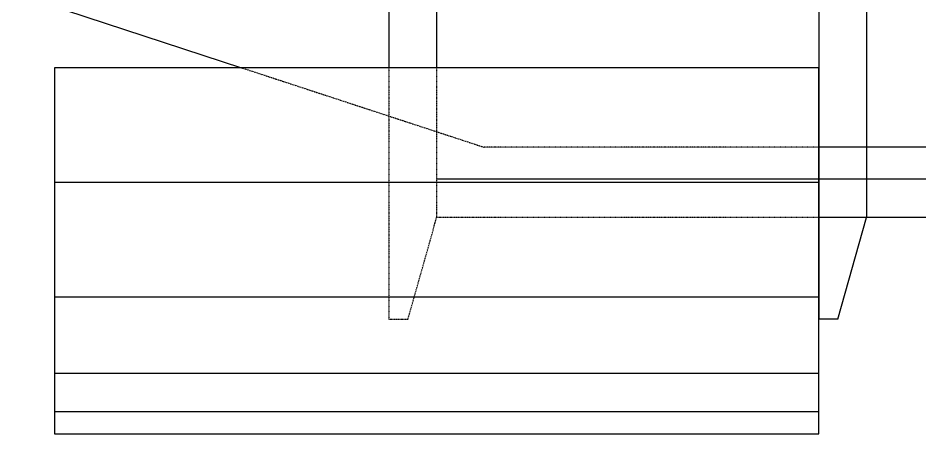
# Model space of a CAD drawing. Header units: millimetres. Extents: x 315178 to 535220, y 80241 to 421603.
# Drawn here: x 402846 to 412287, y 303643 to 307995 of the extents above; entities that cross this region are included whole.
import ezdxf

# ---------------------------------------------------------------- set-up
doc = ezdxf.new("R2010")
doc.units = ezdxf.units.MM
doc.linetypes.add('DASHDOT2', pattern=[12.7, 6.35, -3.175, 0, -3.175])
for name, color, linetype in [('04', 1, 'Continuous'), ('DIB-013', 7, 'Continuous'), ('DIB-050', 111, 'Continuous'), ('EJES', 6, 'DASHDOT2')]:
    doc.layers.add(name, color=color, linetype=linetype)

msp = doc.modelspace()

# ---------------------------------------------------------------- linework, layer by layer
at = {"layer": '04'}
for p, q in [((406727.2, 317843.2), (406727.2, 307475.2)), ((407227.2, 317843.2), (407227.2, 307475.2)), ((411227.2, 314743.2), (411227.2, 304843.2)), ((411727.2, 314743.2), (411727.2, 305908.2)), ((411227.2, 306308.2), (407227.2, 306308.2)), ((417227.2, 306308.2), (411227.2, 306308.2)), ((417227.2, 305908.2), (411227.2, 305908.2)), ((411427.2, 304843.2), (411727.2, 305908.2)), ((411427.2, 304843.2), (411227.2, 304843.2))]:
    msp.add_line(p, q, dxfattribs=at)
at = {"layer": 'DIB-013'}
for p, q in [((411227.2, 307475.2), (403227.2, 307475.2)), ((403227.2, 307475.2), (403227.2, 303643.2)), ((411227.2, 303643.2), (411227.2, 307475.2)), ((411227.2, 306275.2), (403227.2, 306275.2)), ((411227.2, 305075.2), (403227.2, 305075.2)), ((411227.2, 304275.2), (403227.2, 304275.2)), ((411227.2, 303875.2), (403227.2, 303875.2)), ((403227.2, 303643.2), (411227.2, 303643.2))]:
    msp.add_line(p, q, dxfattribs=at)
at = {"layer": 'DIB-050'}
for p, q in [((393606.2, 311268.7), (405183.9, 307475.2)), ((422127.2, 306643.2), (411227.2, 306643.2))]:
    msp.add_line(p, q, dxfattribs=at)
at = {"layer": 'EJES'}
for p, q in [((405183.9, 307475.2), (407723.1, 306643.2)), ((406727.2, 307475.2), (406727.2, 304843.2)), ((407227.2, 307475.2), (407227.2, 305908.2)), ((411227.2, 306643.2), (407723.1, 306643.2)), ((406927.2, 304843.2), (407227.2, 305908.2)), ((411227.2, 305908.2), (407227.2, 305908.2)), ((406727.2, 304843.2), (406927.2, 304843.2))]:
    msp.add_line(p, q, dxfattribs=at)

doc.saveas('drawing.dxf')
